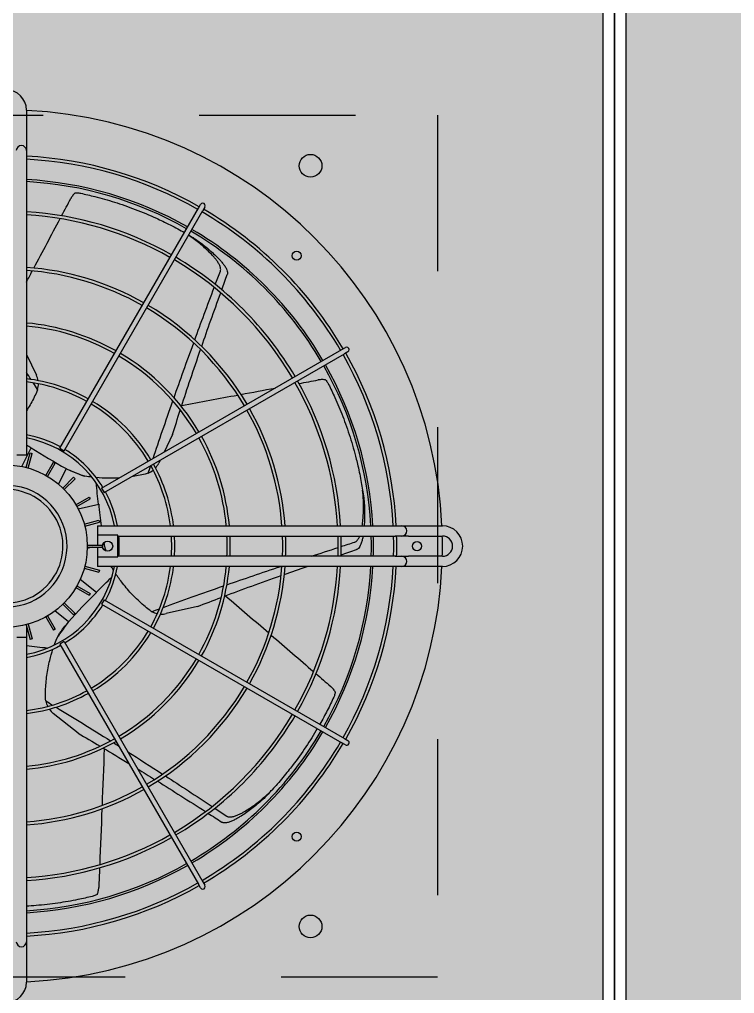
# Model space of a CAD drawing. Header units: metres. Extents: x -11 to 85, y -301 to 135.
# Drawn here: x 66.343 to 66.801, y -176.028 to -175.404 of the extents above; entities that cross this region are included whole.
import ezdxf

# ---------------------------------------------------------------- set-up
doc = ezdxf.new("R2010")
doc.units = ezdxf.units.M
doc.header["$LTSCALE"] = 0.036
doc.linetypes.add('HIDDEN', pattern=[0.375, 0.25, -0.125])
for name, color, linetype in [('elec psiktis', 170, 'Continuous'), ('elec psiktis exartimata', 170, 'Continuous'), ('fan klimatismos hatch', 21, 'Continuous')]:
    doc.layers.add(name, color=color, linetype=linetype)

# ---------------------------------------------------------------- blocks, each defined once
blk = doc.blocks.new('elec psiktis')
at = {"layer": 'fan klimatismos hatch'}
for points in [[(-3.60494, 2.2384), (-4.78444, 2.2384), (-4.78444, -0.0146), (-3.60494, -0.0146)], [(-2.40544, 2.2384), (-3.58194, 2.2384), (-3.58194, -0.0146), (-2.40544, -0.0146)]]:
    blk.add_hatch(color=256, dxfattribs=at).paths.add_polyline_path(points)
at = {"layer": 'elec psiktis'}
for p, q in [((-3.60494, 2.2384), (-3.60494, -0.0146)), ((-3.59344, 2.2384), (-3.59344, -0.0146)), ((-3.59344, -0.0146), (-3.59344, 2.2384)), ((-3.58194, -0.0146), (-3.58194, 2.2384))]:
    blk.add_line(p, q, dxfattribs=at)
at = {"layer": 'elec psiktis exartimata'}
for p, q in [((-3.01369, 2.07165), (-3.01369, 2.10515)), ((-3.01369, 2.06515), (-3.01369, 2.07165)), ((-3.01369, 2.05865), (-3.01369, 2.06515)), ((-3.01369, 1.76515), (-3.01369, 2.05865)), ((-3.1876, 2.00602), (-3.1896, 2.00949)), ((-3.18527, 2.01199), (-3.18327, 2.00852)), ((-3.04652, 1.77167), (-3.18327, 2.00852)), ((-3.05085, 1.76917), (-3.1876, 2.00602)), ((-3.32706, 1.86474), (-3.33052, 1.86674)), ((-3.32802, 1.87107), (-3.32456, 1.86907)), ((-3.0902, 1.72799), (-3.32706, 1.86474)), ((-3.0877, 1.73232), (-3.32456, 1.86907)), ((-3.06462, 1.85963), (-3.04001, 1.84)), ((-3.05085, 1.76917), (-3.04652, 1.77167)), ((-3.01924, 1.76666), (-3.01731, 1.76718)), ((-3.01342, 1.75268), (-3.01731, 1.76718)), ((-3.04205, 1.75693), (-3.04032, 1.75793)), ((-3.03282, 1.74493), (-3.04032, 1.75793)), ((-3.01535, 1.75216), (-3.01924, 1.76666)), ((-3.01369, 1.76515), (-3.00435, 1.76515)), ((-3.01369, 1.75366), (-3.01369, 1.76515)), ((-3.05518, 1.74978), (-3.04178, 1.73909)), ((-3.05493, 1.74999), (-3.05237, 1.75322)), ((-3.03455, 1.74393), (-3.04205, 1.75693)), ((-3.18214, 1.73471), (-3.15146, 1.74172)), ((-3.06157, 1.74162), (-3.06015, 1.74304)), ((-3.05096, 1.73101), (-3.06157, 1.74162)), ((-3.04954, 1.73242), (-3.06015, 1.74304)), ((-3.0902, 1.72799), (-3.0877, 1.73232)), ((-3.06672, 1.70781), (-3.08287, 1.72069)), ((-3.07646, 1.72179), (-3.07546, 1.72352)), ((-3.06346, 1.71428), (-3.07646, 1.72179)), ((-3.06246, 1.71602), (-3.07546, 1.72352)), ((-3.08571, 1.69878), (-3.08519, 1.70071)), ((-3.07069, 1.69682), (-3.08519, 1.70071)), ((-3.42369, 1.69515), (-3.39019, 1.69515)), ((-3.39019, 1.69515), (-3.38369, 1.69515)), ((-3.38369, 1.69515), (-3.37719, 1.69515)), ((-3.37719, 1.69515), (-3.08369, 1.69515)), ((-3.07121, 1.69489), (-3.08571, 1.69878)), ((-3.08369, 1.68582), (-3.08369, 1.69515)), ((-3.42369, 1.68515), (-3.39019, 1.68515)), ((-3.38369, 1.68515), (-3.39019, 1.68515)), ((-3.37719, 1.68515), (-3.38369, 1.68515)), ((-3.37719, 1.68515), (-3.10369, 1.68515)), ((-3.08369, 1.68582), (-3.10369, 1.68582)), ((-3.10369, 1.68582), (-3.10369, 1.66448)), ((-3.08369, 1.67615), (-3.08369, 1.68582)), ((-3.09039, 1.67393), (-3.0913, 1.67795)), ((-3.09037, 1.6736), (-3.08883, 1.67395)), ((-3.08869, 1.67415), (-3.08869, 1.67615)), ((-3.07368, 1.67615), (-3.08869, 1.67615)), ((-3.07368, 1.67415), (-3.08869, 1.67415)), ((-3.08369, 1.66448), (-3.08369, 1.67415)), ((-3.07918, 1.67615), (-3.07365, 1.67742)), ((-3.39019, 1.66515), (-3.42369, 1.66515)), ((-3.39019, 1.66515), (-3.38369, 1.66515)), ((-3.38369, 1.66515), (-3.37719, 1.66515)), ((-3.10369, 1.66515), (-3.37719, 1.66515)), ((-3.10369, 1.66448), (-3.08369, 1.66448)), ((-3.08369, 1.65515), (-3.08369, 1.66448)), ((-3.39019, 1.65515), (-3.42369, 1.65515)), ((-3.38369, 1.65515), (-3.39019, 1.65515)), ((-3.37719, 1.65515), (-3.38369, 1.65515)), ((-3.08369, 1.65515), (-3.37719, 1.65515)), ((-3.07121, 1.65542), (-3.08571, 1.65153)), ((-3.07069, 1.65348), (-3.08519, 1.6496)), ((-3.08519, 1.6496), (-3.08571, 1.65153)), ((-3.06475, 1.63842), (-3.08489, 1.63382)), ((-3.06346, 1.63602), (-3.07646, 1.62852)), ((-3.06246, 1.63429), (-3.07546, 1.62679)), ((-3.07546, 1.62679), (-3.07646, 1.62852)), ((-3.0902, 1.62232), (-3.32706, 1.48557)), ((-3.0877, 1.61799), (-3.32456, 1.48124)), ((-3.0877, 1.61799), (-3.0902, 1.62232)), ((-3.05096, 1.6193), (-3.06157, 1.60869)), ((-3.04954, 1.61788), (-3.06015, 1.60727)), ((-3.05275, 1.59859), (-3.04531, 1.61404)), ((-3.06015, 1.60727), (-3.06157, 1.60869)), ((-3.03455, 1.60638), (-3.04205, 1.59338)), ((-3.03282, 1.60538), (-3.04032, 1.59238)), ((-3.05302, 1.59879), (-3.05673, 1.60057)), ((-3.01535, 1.59814), (-3.01924, 1.58365)), ((-3.00927, 1.59669), (-3.01824, 1.57807)), ((-3.01342, 1.59763), (-3.01731, 1.58313)), ((-3.1455, 1.59039), (-3.14409, 1.5933)), ((-3.04032, 1.59238), (-3.04205, 1.59338)), ((-3.00435, 1.58515), (-3.01369, 1.58515)), ((-3.01369, 1.29165), (-3.01369, 1.58515)), ((-3.05085, 1.58114), (-3.1876, 1.34428)), ((-3.04652, 1.57864), (-3.18327, 1.34178)), ((-3.15775, 1.56495), (-3.14935, 1.5824)), ((-3.04652, 1.57864), (-3.05085, 1.58114)), ((-3.01731, 1.58313), (-3.01924, 1.58365)), ((-3.01369, 1.48621), (-3.02347, 1.50653)), ((-3.33052, 1.48357), (-3.32706, 1.48557)), ((-3.32456, 1.48124), (-3.32802, 1.47924)), ((-3.1896, 1.34082), (-3.1876, 1.34428)), ((-3.18327, 1.34178), (-3.18527, 1.33832)), ((-3.01369, 1.28515), (-3.01369, 1.29165)), ((-3.01369, 1.27865), (-3.01369, 1.28515)), ((-3.01369, 1.24515), (-3.01369, 1.27865))]:
    blk.add_line(p, q, dxfattribs=at)
at = {"layer": 'elec psiktis exartimata', "linetype": 'HIDDEN'}
for p, q in [((-3.41869, 1.25015), (-3.41869, 2.10015)), ((-3.41869, 2.10015), (-2.56869, 2.10015)), ((-2.56869, 1.25015), (-3.41869, 1.25015))]:
    blk.add_line(p, q, dxfattribs=at)
at = {"layer": 'elec psiktis exartimata'}
for centre, radius in [((-3.29369, 2.05015), 0.01125), ((-3.28006, 1.96153), 0.0045), ((-2.99369, 1.67515), 0.08), ((-3.39869, 1.67515), 0.0045), ((-3.09369, 1.67515), 0.005), ((-3.28006, 1.38878), 0.0045), ((-3.29369, 1.30015), 0.01125)]:
    blk.add_circle(centre, radius, dxfattribs=at)
for centre, radius, start, end in [((-2.99369, 2.10515), 0.02, 0, 180), ((-2.99369, 1.67515), 0.43, 92.66588, 177.33412), ((-3.00869, 2.06515), 0.005, 0, 180), ((-2.99369, 1.67515), 0.385, 92.97774, 119.62795), ((-2.99369, 1.67515), 0.382, 93.00115, 119.62502), ((-2.99369, 1.67515), 0.362, 93.16713, 119.60431), ((-2.99369, 1.67515), 0.36, 93.18474, 119.60211), ((-2.99369, 1.67515), 0.385, 120.37205, 149.62795), ((-3.18744, 2.01074), 0.0025, 30, 210), ((-2.99369, 1.67515), 0.382, 120.37498, 149.62502), ((-2.99369, 1.67515), 0.3303, 93.47144, 119.56633), ((-2.99369, 1.67515), 0.3273, 93.5033, 119.56236), ((-2.99369, 1.67515), 0.362, 120.39569, 149.60431), ((-2.99369, 1.67515), 0.36, 120.39789, 149.60211), ((-2.99369, 1.67515), 0.3303, 120.43367, 149.56633), ((-2.99369, 1.67515), 0.3273, 120.43764, 149.56236), ((-2.99369, 1.67515), 0.2756, 94.16155, 119.48026), ((-2.99369, 1.67515), 0.2726, 94.20743, 119.47454), ((-2.99369, 1.67515), 0.2756, 120.51974, 149.48026), ((-2.99369, 1.67515), 0.2726, 120.52546, 149.47454), ((-2.99369, 1.67515), 0.2209, 95.1946, 119.35155), ((-2.99369, 1.67515), 0.2179, 95.26632, 119.34262), ((-2.99369, 1.67515), 0.385, 150.37205, 177.02226), ((-2.99369, 1.67515), 0.382, 150.37498, 176.99885), ((-3.32927, 1.8689), 0.0025, 60, 240), ((-2.99369, 1.67515), 0.2209, 120.64845, 149.35155), ((-2.99369, 1.67515), 0.362, 150.39569, 176.83287), ((-2.99369, 1.67515), 0.2179, 120.65738, 149.34262), ((-2.99369, 1.67515), 0.36, 150.39789, 176.81526), ((-2.99369, 1.67515), 0.3303, 150.43367, 176.52856), ((-2.99369, 1.67515), 0.3273, 150.43764, 176.4967), ((-2.99369, 1.67515), 0.1662, 96.91155, 119.13812), ((-2.99369, 1.67515), 0.1632, 97.03924, 119.12227), ((-3.05248, 1.82437), 0.02, 35.03251, 51.42857), ((-3.05248, 1.82437), 0.02, 9.86824, 26.08631), ((-2.99369, 1.67515), 0.1662, 120.86188, 149.13812), ((-2.99369, 1.67515), 0.1632, 120.87773, 149.12227), ((-2.99369, 1.67515), 0.2756, 150.51974, 175.83845), ((-2.99369, 1.67515), 0.2726, 150.52546, 175.79257), ((-2.99369, 1.67515), 0.2209, 150.64845, 174.8054), ((-2.99369, 1.67515), 0.2179, 150.65738, 174.73368), ((-2.99369, 1.67515), 0.1085, 100.62218, 169.37782), ((-2.99369, 1.67515), 0.1115, 100.33319, 118.71523), ((-2.99369, 1.67515), 0.1115, 121.28477, 148.71523), ((-2.99369, 1.67515), 0.1662, 150.86188, 173.08845), ((-2.99369, 1.67515), 0.1632, 150.87773, 172.96076), ((-3.46476, 2.11192), 0.54672, 314.30843, 318.51743), ((-3.14701, 1.72222), 0.02, 86.46108, 102.85714), ((-3.14701, 1.72222), 0.02, 61.29681, 77.51488), ((-2.99369, 1.67515), 0.1115, 151.28477, 169.66681), ((-2.99369, 1.67515), 0.06, 3.18969, 266.81031), ((-2.99369, 1.67515), 0.056, 359.41531, 270.58469), ((-3.42369, 1.67515), 0.02, 90, 270), ((-3.38369, 1.69015), 0.005, 90, 270), ((-3.42369, 1.67515), 0.01, 90, 270), ((-2.99369, 1.67515), 0.43, 178.66742, 180), ((-2.99369, 1.67515), 0.385, 178.51163, 180), ((-2.99369, 1.67515), 0.382, 178.49994, 180), ((-2.99369, 1.67515), 0.362, 178.41704, 180), ((-2.99369, 1.67515), 0.36, 178.40825, 180), ((-2.99369, 1.67515), 0.3303, 178.26508, 180), ((-2.99369, 1.67515), 0.3273, 178.24917, 180), ((-2.99369, 1.67515), 0.2756, 177.9206, 180), ((-2.99369, 1.67515), 0.2726, 177.8977, 180), ((-2.99369, 1.67515), 0.2209, 177.40537, 180), ((-2.99369, 1.67515), 0.2179, 177.36962, 180), ((-2.99369, 1.67515), 0.1662, 176.55052, 180), ((-2.99369, 1.67515), 0.1632, 176.48703, 180), ((-2.99369, 1.67515), 0.1115, 174.85445, 180), ((-2.99369, 1.67515), 0.43, 180, 181.33258), ((-2.99369, 1.67515), 0.385, 180, 181.48837), ((-2.99369, 1.67515), 0.382, 180, 181.50006), ((-2.99369, 1.67515), 0.362, 180, 181.58296), ((-2.99369, 1.67515), 0.36, 180, 181.59175), ((-2.99369, 1.67515), 0.3303, 180, 181.73492), ((-2.99369, 1.67515), 0.3273, 180, 181.75083), ((-2.99369, 1.67515), 0.2756, 180, 182.0794), ((-2.99369, 1.67515), 0.2726, 180, 182.1023), ((-2.99369, 1.67515), 0.2209, 180, 182.59463), ((-2.99369, 1.67515), 0.2179, 180, 182.63038), ((-2.99369, 1.67515), 0.1662, 180, 183.44948), ((-2.99369, 1.67515), 0.1632, 180, 183.51297), ((-2.99369, 1.67515), 0.1115, 180, 185.14555), ((-3.62888, 1.57917), 0.54672, 9.74648, 9.946), ((-3.38369, 1.66015), 0.005, 90, 270), ((-2.99369, 1.67515), 0.43, 182.66588, 267.33412), ((-2.99369, 1.67515), 0.385, 182.97774, 209.62795), ((-2.99369, 1.67515), 0.382, 183.00115, 209.62502), ((-2.99369, 1.67515), 0.362, 183.16713, 209.60431), ((-2.99369, 1.67515), 0.36, 183.18474, 209.60211), ((-2.99369, 1.67515), 0.3303, 183.47144, 209.56633), ((-2.99369, 1.67515), 0.3273, 183.5033, 209.56236), ((-2.99369, 1.67515), 0.2756, 184.16155, 209.48026), ((-2.99369, 1.67515), 0.2726, 184.20743, 209.47454), ((-2.99369, 1.67515), 0.2209, 185.1946, 209.35155), ((-2.99369, 1.67515), 0.2179, 185.26632, 209.34262), ((-2.99369, 1.67515), 0.1662, 186.91155, 209.13812), ((-2.99369, 1.67515), 0.1632, 187.03924, 209.12227), ((-2.99369, 1.67515), 0.1115, 190.33319, 208.71523), ((-2.99369, 1.67515), 0.1085, 190.62218, 259.37782), ((-3.62888, 1.57917), 0.54672, 5.737, 7.98886), ((-2.99369, 1.67515), 0.1115, 211.28477, 238.71523), ((-3.12607, 1.58463), 0.02, 137.88965, 154.28571), ((-3.12607, 1.58463), 0.02, 112.72538, 128.94345), ((-3.31468, 1.11869), 0.54672, 57.16557, 61.37458), ((-2.99369, 1.67515), 0.1662, 210.86188, 239.13812), ((-2.99369, 1.67515), 0.1632, 210.87773, 239.12227), ((-2.99369, 1.67515), 0.1115, 241.28477, 259.66681), ((-2.99369, 1.67515), 0.2209, 210.64845, 239.35155), ((-2.99369, 1.67515), 0.2179, 210.65738, 239.34262), ((-2.99369, 1.67515), 0.2726, 210.52546, 239.47454), ((-2.99369, 1.67515), 0.2756, 210.51974, 239.48026), ((-2.99369, 1.67515), 0.1662, 240.86188, 263.08845), ((-2.99369, 1.67515), 0.1632, 240.87773, 262.96076), ((-3.00545, 1.5152), 0.02, 164.15395, 180.37202), ((-2.99369, 1.67515), 0.3303, 210.43367, 239.56633), ((-2.99369, 1.67515), 0.3273, 210.43764, 239.56236), ((-3.00545, 1.5152), 0.02, 189.31822, 205.71429), ((-2.99369, 1.67515), 0.362, 210.39569, 239.60431), ((-2.99369, 1.67515), 0.36, 210.39789, 239.60211), ((-3.32927, 1.4814), 0.0025, 120, 300), ((-2.99369, 1.67515), 0.385, 210.37205, 239.62795), ((-2.99369, 1.67515), 0.382, 210.37498, 239.62502), ((-2.99369, 1.67515), 0.2209, 240.64845, 264.8054), ((-2.99369, 1.67515), 0.2179, 240.65738, 264.73368), ((-2.99369, 1.67515), 0.2756, 240.51974, 265.83845), ((-2.99369, 1.67515), 0.2726, 240.52546, 265.79257), ((-2.99369, 1.67515), 0.3303, 240.43367, 266.52856), ((-2.99369, 1.67515), 0.3273, 240.43764, 266.4967), ((-2.99369, 1.67515), 0.362, 240.39569, 266.83287), ((-2.99369, 1.67515), 0.36, 240.39789, 266.81526), ((-3.18744, 1.33957), 0.0025, 150, 330), ((-2.99369, 1.67515), 0.385, 240.37205, 267.02226), ((-2.99369, 1.67515), 0.382, 240.37498, 266.99885), ((-3.00869, 1.28515), 0.005, 180, 360), ((-2.99369, 1.24515), 0.02, 180, 360)]:
    blk.add_arc(centre, radius, start, end, dxfattribs=at)
at = {"layer": 'elec psiktis exartimata', "extrusion": (0, 0, -1)}
for centre, major_axis, ratio, start_param, end_param in [((-2.85351, -3.56119), (0, 7.9569), 0.040757, -0.79826, -0.794884), ((-2.85351, -3.56119), (0, 7.9569), 0.040757, -0.808434, -0.798814), ((-16.32928, 12.48923), (-13.4561, 10.73088), 0.018843, 3.347706, 3.351652), ((-16.32928, 12.48923), (-13.39386, 10.68125), 0.018843, 3.323531, 3.328609), ((-16.32928, 12.48923), (-13.4561, 10.73088), 0.018843, 3.330536, 3.346812), ((-16.32928, 12.48923), (-13.39386, 10.68125), 0.018843, 3.303429, 3.322502), ((-2.85351, -3.56119), (0, 7.9569), 0.040757, -0.818699, -0.808998), ((-16.32928, 12.48923), (-13.39386, 10.68125), 0.018843, 3.294965, 3.30223), ((-16.32928, 12.48923), (-13.4561, 10.73088), 0.018843, 3.316492, 3.329534), ((-16.32928, 12.48923), (-13.39386, 10.68125), 0.018843, 3.279106, 3.290935), ((-16.32928, 12.48923), (-13.4561, 10.73088), 0.018843, 3.310873, 3.31287), ((-16.32928, 12.48923), (-13.4561, 10.73088), 0.018843, 3.286266, 3.30969), ((-16.32928, 12.48923), (-13.39386, 10.68125), 0.018843, 3.266381, 3.277575), ((-16.32928, 12.48923), (-13.4561, 10.73088), 0.018843, 3.281463, 3.284642), ((1.18765, -1.48006), (-6.22096, 4.96105), 0.040757, -0.79826, -0.794884), ((1.18765, -1.48006), (-6.22096, 4.96105), 0.040757, -0.808434, -0.798814), ((-2.85351, 1.82735), (0.3243, 0), 0.192511, 2.087387, 2.163873), ((1.18765, -1.48006), (-6.22096, 4.96105), 0.040757, -0.818699, -0.808998), ((-19.76307, -2.00857), (16.77948, 3.82981), 0.018843, 0.13987, 0.143049), ((-19.76307, -2.00857), (16.77948, 3.82981), 0.018843, 0.144674, 0.168097), ((-19.76307, -2.00857), (16.70187, 3.81209), 0.018843, 0.124789, 0.135982), ((-19.76307, -2.00857), (16.70187, 3.81209), 0.018843, 0.137514, 0.160637), ((-3.02528, 1.87964), (0.2022, 0.25355), 0.192511, 2.087387, 2.163873), ((-19.76307, -2.00857), (16.77948, 3.82981), 0.018843, 0.169281, 0.187526), ((-19.76307, -2.00857), (16.70187, 3.81209), 0.018843, 0.161837, 0.170185), ((-19.76307, -2.00857), (16.70187, 3.81209), 0.018843, 0.181938, 0.187017), ((-19.76307, -2.00857), (16.77948, 3.82981), 0.018843, 0.19712, 0.205219), ((-19.76307, -2.00857), (16.77948, 3.82981), 0.018843, 0.206114, 0.210059), ((-3.17325, 1.77795), (-0.07216, 0.31617), 0.192511, 2.087387, 2.163873), ((-10.56918, -13.73245), (7.46757, 15.50657), 0.018843, 0.13987, 0.143016), ((-10.56918, -13.73245), (7.46757, 15.50657), 0.018843, 0.146026, 0.168097), ((-3.18601, 1.59885), (-0.29218, 0.14071), 0.192511, 2.087387, 2.106047), ((-10.56918, -13.73245), (7.43303, 15.43485), 0.018843, 0.124789, 0.135982), ((-10.56918, -13.73245), (7.43303, 15.43485), 0.018843, 0.137514, 0.160637), ((2.08018, 2.97701), (7.75741, 1.77058), 0.040757, 2.322894, 2.332595), ((-10.56918, -13.73245), (7.46757, 15.50657), 0.018843, 0.169281, 0.187941), ((2.08018, 2.97701), (7.75741, 1.77058), 0.040757, 2.333158, 2.339108), ((4.32922, -13.85409), (-7.46757, 15.50657), 0.018843, 0.13987, 0.143049), ((2.08018, 2.97701), (7.75741, 1.77058), 0.040757, 2.343333, 2.346709), ((4.32922, -13.85409), (-7.46757, 15.50657), 0.018843, 0.144674, 0.147962), ((-10.56918, -13.73245), (7.43303, 15.43485), 0.018843, 0.161837, 0.180909), ((-10.56918, -13.73245), (7.46757, 15.50657), 0.018843, 0.188944, 0.205219), ((-10.56918, -13.73245), (7.43303, 15.43485), 0.018843, 0.181938, 0.187017), ((-10.56918, -13.73245), (7.46757, 15.50657), 0.018843, 0.206114, 0.210059), ((-0.84802, 6.45376), (3.45237, 7.16892), 0.040757, 2.330442, 2.332595), ((-0.84802, 6.45376), (3.45237, 7.16892), 0.040757, 2.333158, 2.342778), ((-0.84802, 6.45376), (3.45237, 7.16892), 0.040757, 2.343333, 2.346709)]:
    blk.add_ellipse(centre, major_axis=major_axis, ratio=ratio, start_param=start_param, end_param=end_param, dxfattribs=at)
at = {"layer": 'elec psiktis exartimata'}
for points, knots in [([(-3.07845, 2.0205), (-3.07396, 2.0216), (-3.06928, 2.02266), (-3.0581, 2.02493), (-3.05147, 2.0261), (-3.03769, 2.02809), (-3.03054, 2.02892), (-3.02005, 2.02979), (-3.01688, 2.03001), (-3.01369, 2.03019)], [5.628237, 5.628237, 5.628237, 5.628237, 24.441601, 24.441601, 48.883202, 48.883202, 73.324803, 73.324803, 83.704009, 83.704009, 83.704009, 83.704009]), ([(-3.08345, 2.01854), (-3.08352, 2.01836), (-3.08359, 2.01819), (-3.08388, 2.01744), (-3.08407, 2.01686), (-3.08441, 2.01567), (-3.08455, 2.01507), (-3.08478, 2.01384), (-3.08486, 2.01323), (-3.08495, 2.01226), (-3.08497, 2.01191), (-3.08499, 2.01157)], [148.21489, 148.21489, 148.21489, 148.21489, 148.790276, 148.790276, 150.632855, 150.632855, 152.475435, 152.475435, 154.318014, 154.318014, 155.348889, 155.348889, 155.348889, 155.348889]), ([(-3.08345, 2.01854), (-3.0829, 2.01884), (-3.08234, 2.01912), (-3.08069, 2.01985), (-3.07957, 2.02023), (-3.07845, 2.0205)], [23.505025, 23.505025, 23.505025, 23.505025, 25.859516, 25.859516, 30.318685, 30.318685, 30.318685, 30.318685]), ([(-3.21112, 1.94136), (-3.21136, 1.94152), (-3.21162, 1.94165), (-3.21228, 1.94192), (-3.21269, 1.94204), (-3.21354, 1.94217), (-3.21398, 1.9422), (-3.21484, 1.9422), (-3.21526, 1.94216), (-3.21619, 1.94205), (-3.21672, 1.94195), (-3.21779, 1.9417), (-3.21832, 1.94155), (-3.21992, 1.94105), (-3.22098, 1.94064), (-3.22308, 1.93973), (-3.22412, 1.93924), (-3.22612, 1.93821), (-3.22708, 1.93768), (-3.22973, 1.93617), (-3.23146, 1.93509), (-3.2349, 1.93282), (-3.23662, 1.93163), (-3.24002, 1.92914), (-3.24171, 1.92785), (-3.24503, 1.92519), (-3.24667, 1.92383), (-3.25094, 1.92012), (-3.25352, 1.91773), (-3.25595, 1.9153)], [116.818504, 116.818504, 116.818504, 116.818504, 117.674315, 117.674315, 118.90653, 118.90653, 120.138745, 120.138745, 121.370961, 121.370961, 122.9854, 122.9854, 124.599839, 124.599839, 127.828717, 127.828717, 131.057596, 131.057596, 134.286474, 134.286474, 140.459649, 140.459649, 146.632824, 146.632824, 152.805999, 152.805999, 158.979173, 158.979173, 169.240552, 169.240552, 169.240552, 169.240552]), ([(-3.24784, 1.92387), (-3.24691, 1.92471), (-3.24598, 1.92555), (-3.24335, 1.92786), (-3.24163, 1.92931), (-3.23815, 1.93214), (-3.23638, 1.93352), (-3.23282, 1.93619), (-3.23103, 1.93748), (-3.22744, 1.93993), (-3.22564, 1.9411), (-3.22288, 1.94276), (-3.22186, 1.94335), (-3.21976, 1.9445), (-3.21868, 1.94506), (-3.21647, 1.9461), (-3.21535, 1.94658), (-3.21367, 1.94718), (-3.21311, 1.94736), (-3.21199, 1.94766), (-3.21143, 1.94779), (-3.21008, 1.94801), (-3.2092, 1.94808), (-3.20793, 1.94793), (-3.20752, 1.94783), (-3.20687, 1.94758), (-3.20662, 1.94746), (-3.20638, 1.9473)], [72.856457, 72.856457, 72.856457, 72.856457, 76.498272, 76.498272, 82.972306, 82.972306, 89.446341, 89.446341, 95.920375, 95.920375, 102.39441, 102.39441, 105.823764, 105.823764, 109.253118, 109.253118, 112.682473, 112.682473, 114.39715, 114.39715, 116.111827, 116.111827, 118.548976, 118.548976, 119.767551, 119.767551, 120.608571, 120.608571, 120.608571, 120.608571]), ([(-3.25595, 1.9153), (-3.25421, 1.91719), (-3.25244, 1.91908), (-3.24972, 1.92193), (-3.24878, 1.9229), (-3.24784, 1.92387)], [23.843624, 23.843624, 23.843624, 23.843624, 31.17572, 31.17572, 34.967352, 34.967352, 34.967352, 34.967352]), ([(-3.2717, 1.89687), (-3.26826, 1.90118), (-3.26467, 1.90547), (-3.25931, 1.91159), (-3.25764, 1.91345), (-3.25595, 1.9153)], [104.926774, 104.926774, 104.926774, 104.926774, 122.208006, 122.208006, 129.840338, 129.840338, 129.840338, 129.840338]), ([(-3.30039, 1.85511), (-3.29692, 1.86102), (-3.29317, 1.86702), (-3.28502, 1.87919), (-3.28061, 1.88536), (-3.27453, 1.89328), (-3.27313, 1.89508), (-3.2717, 1.89687)], [49.321024, 49.321024, 49.321024, 49.321024, 73.324803, 73.324803, 97.766405, 97.766405, 104.926774, 104.926774, 104.926774, 104.926774]), ([(-3.31654, 1.8242), (-3.3146, 1.8284), (-3.31251, 1.83272), (-3.30797, 1.8416), (-3.30552, 1.84616), (-3.30289, 1.85078)], [5.628237, 5.628237, 5.628237, 5.628237, 24.441601, 24.441601, 43.427126, 43.427126, 43.427126, 43.427126]), ([(-3.03278, 1.8278), (-3.03271, 1.82741), (-3.03266, 1.82703), (-3.03254, 1.82602), (-3.0325, 1.82537), (-3.03249, 1.82471)], [74.725099, 74.725099, 74.725099, 74.725099, 75.874264, 75.874264, 77.80458, 77.80458, 77.80458, 77.80458]), ([(-3.31812, 1.81907), (-3.31801, 1.81969), (-3.31788, 1.8203), (-3.31742, 1.82205), (-3.31703, 1.82315), (-3.31654, 1.8242)], [23.505025, 23.505025, 23.505025, 23.505025, 25.859516, 25.859516, 30.318685, 30.318685, 30.318685, 30.318685]), ([(-3.31812, 1.81907), (-3.31803, 1.81891), (-3.31793, 1.81874), (-3.31753, 1.81805), (-3.3172, 1.81754), (-3.31648, 1.81654), (-3.31609, 1.81605), (-3.31528, 1.81511), (-3.31485, 1.81465), (-3.31415, 1.81398), (-3.31389, 1.81375), (-3.31363, 1.81352)], [148.21489, 148.21489, 148.21489, 148.21489, 148.790276, 148.790276, 150.632855, 150.632855, 152.475435, 152.475435, 154.318014, 154.318014, 155.348889, 155.348889, 155.348889, 155.348889]), ([(-3.03249, 1.82471), (-3.03245, 1.82236), (-3.03246, 1.81999), (-3.0327, 1.81261), (-3.03312, 1.80757), (-3.03448, 1.79758), (-3.03542, 1.79263), (-3.03751, 1.78402), (-3.03857, 1.78032), (-3.03977, 1.77668)], [22.344079, 22.344079, 22.344079, 22.344079, 29.207025, 29.207025, 43.810537, 43.810537, 58.414049, 58.414049, 69.687336, 69.687336, 69.687336, 69.687336]), ([(-3.05514, 1.74974), (-3.05507, 1.74983), (-3.055, 1.74991), (-3.05354, 1.75174), (-3.05215, 1.75358), (-3.04941, 1.75739), (-3.04805, 1.75937), (-3.04569, 1.76298), (-3.04466, 1.76459), (-3.04366, 1.76623)], [51.900767, 51.900767, 51.900767, 51.900767, 52.250056, 52.250056, 59.476064, 59.476064, 66.702072, 66.702072, 72.30074, 72.30074, 72.30074, 72.30074]), ([(-3.0448, 1.76357), (-3.04482, 1.76354), (-3.04483, 1.76352), (-3.04682, 1.76057), (-3.04885, 1.75775), (-3.0514, 1.75443), (-3.05188, 1.75382), (-3.05237, 1.75322)], [63.116183, 63.116183, 63.116183, 63.116183, 63.200181, 63.200181, 73.733544, 73.733544, 76.156299, 76.156299, 76.156299, 76.156299]), ([(-3.04366, 1.76623), (-3.04383, 1.76582), (-3.044, 1.76542), (-3.04439, 1.76451), (-3.0446, 1.76401), (-3.0448, 1.76357)], [60.821368, 60.821368, 60.821368, 60.821368, 62.414931, 62.414931, 64.507113, 64.507113, 64.507113, 64.507113]), ([(-3.1374, 1.73976), (-3.13706, 1.73957), (-3.13673, 1.73938), (-3.13586, 1.73884), (-3.13533, 1.73846), (-3.1348, 1.73806)], [74.725099, 74.725099, 74.725099, 74.725099, 75.874264, 75.874264, 77.80458, 77.80458, 77.80458, 77.80458]), ([(-3.1348, 1.73806), (-3.13294, 1.73663), (-3.1311, 1.73514), (-3.12547, 1.73035), (-3.1218, 1.72688), (-3.11484, 1.71959), (-3.11155, 1.71577), (-3.10613, 1.70876), (-3.10389, 1.70563), (-3.1018, 1.70243)], [22.344079, 22.344079, 22.344079, 22.344079, 29.207025, 29.207025, 43.810537, 43.810537, 58.414049, 58.414049, 69.687336, 69.687336, 69.687336, 69.687336]), ([(-3.34543, 1.66515), (-3.34523, 1.66633), (-3.34499, 1.66753), (-3.34442, 1.66991), (-3.3441, 1.67108), (-3.34352, 1.67277), (-3.34331, 1.67332), (-3.34285, 1.67439), (-3.3426, 1.6749), (-3.34193, 1.6761), (-3.34144, 1.67683), (-3.34053, 1.67772), (-3.3402, 1.67798), (-3.3396, 1.67833), (-3.33934, 1.67845), (-3.33908, 1.67854)], [105.823819, 105.823819, 105.823819, 105.823819, 109.253118, 109.253118, 112.682473, 112.682473, 114.39715, 114.39715, 116.111827, 116.111827, 118.548976, 118.548976, 119.767551, 119.767551, 120.608571, 120.608571, 120.608571, 120.608571]), ([(-3.33738, 1.67113), (-3.33766, 1.67104), (-3.33792, 1.67092), (-3.33854, 1.67058), (-3.33889, 1.67032), (-3.33953, 1.66975), (-3.33982, 1.66942), (-3.34035, 1.66875), (-3.34059, 1.66839), (-3.34108, 1.66759), (-3.34134, 1.66712), (-3.3418, 1.66615), (-3.34201, 1.66566), (-3.3422, 1.66515)], [116.818504, 116.818504, 116.818504, 116.818504, 117.674315, 117.674315, 118.90653, 118.90653, 120.138745, 120.138745, 121.370961, 121.370961, 122.9854, 122.9854, 124.549341, 124.549341, 124.549341, 124.549341]), ([(-3.09031, 1.67361), (-3.09034, 1.67372), (-3.09036, 1.67382), (-3.09083, 1.67586), (-3.09132, 1.67782), (-3.09187, 1.67981)], [51.900767, 51.900767, 51.900767, 51.900767, 52.250056, 52.250056, 58.635791, 58.635791, 58.635791, 58.635791]), ([(-3.3466, 1.63152), (-3.34668, 1.63277), (-3.34676, 1.63402), (-3.34692, 1.63752), (-3.34699, 1.63977), (-3.34703, 1.64426), (-3.34701, 1.6465), (-3.34687, 1.65089), (-3.34677, 1.65304), (-3.34661, 1.65515)], [72.856457, 72.856457, 72.856457, 72.856457, 76.498272, 76.498272, 82.972306, 82.972306, 89.446341, 89.446341, 95.760754, 95.760754, 95.760754, 95.760754]), ([(-3.34464, 1.65515), (-3.34494, 1.65323), (-3.34517, 1.65127), (-3.34554, 1.64722), (-3.34567, 1.64513), (-3.34585, 1.64092), (-3.34589, 1.63879), (-3.34588, 1.63454), (-3.34584, 1.63241), (-3.3456, 1.62675), (-3.34534, 1.62325), (-3.34496, 1.61984)], [134.466889, 134.466889, 134.466889, 134.466889, 140.459649, 140.459649, 146.632824, 146.632824, 152.805999, 152.805999, 158.979173, 158.979173, 169.240552, 169.240552, 169.240552, 169.240552]), ([(-3.34496, 1.61984), (-3.34536, 1.62237), (-3.34573, 1.62494), (-3.34626, 1.62884), (-3.34643, 1.63018), (-3.3466, 1.63152)], [23.843624, 23.843624, 23.843624, 23.843624, 31.17572, 31.17572, 34.967352, 34.967352, 34.967352, 34.967352]), ([(-3.34037, 1.59603), (-3.3416, 1.60141), (-3.34272, 1.60689), (-3.34415, 1.61489), (-3.34457, 1.61736), (-3.34496, 1.61984)], [104.926774, 104.926774, 104.926774, 104.926774, 122.208006, 122.208006, 129.840338, 129.840338, 129.840338, 129.840338]), ([(-3.1338, 1.60307), (-3.13344, 1.60322), (-3.13308, 1.60336), (-3.13212, 1.6037), (-3.1315, 1.60389), (-3.13086, 1.60405)], [74.725099, 74.725099, 74.725099, 74.725099, 75.874264, 75.874264, 77.80458, 77.80458, 77.80458, 77.80458]), ([(-3.13086, 1.60405), (-3.12857, 1.60461), (-3.12627, 1.60512), (-3.12171, 1.60601), (-3.11947, 1.60639), (-3.11721, 1.60672)], [22.344079, 22.344079, 22.344079, 22.344079, 29.207025, 29.207025, 35.813429, 35.813429, 35.813429, 35.813429]), ([(-3.10501, 1.60799), (-3.10131, 1.60822), (-3.09761, 1.60831), (-3.09007, 1.6082), (-3.08622, 1.60799), (-3.08242, 1.60763)], [47.666287, 47.666287, 47.666287, 47.666287, 58.414049, 58.414049, 69.687336, 69.687336, 69.687336, 69.687336]), ([(-3.05273, 1.59865), (-3.05283, 1.59869), (-3.05292, 1.59874), (-3.05504, 1.59976), (-3.05713, 1.6007), (-3.06146, 1.60253), (-3.06369, 1.60341), (-3.06774, 1.60491), (-3.06954, 1.60555), (-3.07136, 1.60617)], [51.900767, 51.900767, 51.900767, 51.900767, 52.250056, 52.250056, 59.476064, 59.476064, 66.702072, 66.702072, 72.30074, 72.30074, 72.30074, 72.30074]), ([(-3.07136, 1.60617), (-3.07092, 1.60609), (-3.07049, 1.60601), (-3.06952, 1.60584), (-3.06899, 1.60574), (-3.06851, 1.60565)], [60.821368, 60.821368, 60.821368, 60.821368, 62.414931, 62.414931, 64.507113, 64.507113, 64.507113, 64.507113]), ([(-3.06851, 1.60565), (-3.06848, 1.60564), (-3.06845, 1.60563), (-3.06514, 1.60434), (-3.06193, 1.60299), (-3.05813, 1.60124), (-3.05743, 1.60091), (-3.05673, 1.60057)], [63.116183, 63.116183, 63.116183, 63.116183, 63.200181, 63.200181, 73.733544, 73.733544, 76.156299, 76.156299, 76.156299, 76.156299]), ([(-3.31151, 1.51566), (-3.31359, 1.51979), (-3.31566, 1.52413), (-3.32036, 1.53452), (-3.32297, 1.54072), (-3.32798, 1.55371), (-3.33038, 1.5605), (-3.33485, 1.57459), (-3.33692, 1.58189), (-3.33933, 1.59158), (-3.33986, 1.59379), (-3.34037, 1.59603)], [5.628237, 5.628237, 5.628237, 5.628237, 24.441601, 24.441601, 48.883202, 48.883202, 73.324803, 73.324803, 97.766405, 97.766405, 104.926774, 104.926774, 104.926774, 104.926774]), ([(-3.02362, 1.52357), (-3.02263, 1.52571), (-3.02159, 1.52783), (-3.01842, 1.53393), (-3.01614, 1.53784), (-3.01369, 1.54164)], [22.344079, 22.344079, 22.344079, 22.344079, 29.207025, 29.207025, 42.305301, 42.305301, 42.305301, 42.305301]), ([(-3.02469, 1.52067), (-3.02458, 1.52104), (-3.02447, 1.52141), (-3.02413, 1.52237), (-3.02389, 1.52298), (-3.02362, 1.52357)], [74.725099, 74.725099, 74.725099, 74.725099, 75.874264, 75.874264, 77.80458, 77.80458, 77.80458, 77.80458]), ([(-3.30848, 1.51123), (-3.30891, 1.5117), (-3.3093, 1.51219), (-3.31038, 1.51363), (-3.311, 1.51463), (-3.31151, 1.51566)], [23.505025, 23.505025, 23.505025, 23.505025, 25.859516, 25.859516, 30.318685, 30.318685, 30.318685, 30.318685]), ([(-3.30848, 1.51123), (-3.3083, 1.5112), (-3.30811, 1.51117), (-3.30733, 1.51106), (-3.30671, 1.511), (-3.30548, 1.51093), (-3.30486, 1.51093), (-3.30361, 1.51098), (-3.30299, 1.51103), (-3.30203, 1.51116), (-3.30169, 1.51122), (-3.30135, 1.51128)], [148.21489, 148.21489, 148.21489, 148.21489, 148.790276, 148.790276, 150.632855, 150.632855, 152.475435, 152.475435, 154.318014, 154.318014, 155.348889, 155.348889, 155.348889, 155.348889]), ([(-3.17961, 1.37203), (-3.18064, 1.37274), (-3.18167, 1.37347), (-3.1845, 1.37552), (-3.1863, 1.37687), (-3.18984, 1.37964), (-3.19157, 1.38105), (-3.19496, 1.38392), (-3.19662, 1.38539), (-3.19981, 1.38834), (-3.20135, 1.38984), (-3.20358, 1.39216), (-3.20438, 1.39302), (-3.20597, 1.39481), (-3.20676, 1.39574), (-3.20826, 1.39766), (-3.20898, 1.39865), (-3.20994, 1.40015), (-3.21024, 1.40066), (-3.21079, 1.40168), (-3.21104, 1.4022), (-3.21155, 1.40347), (-3.21181, 1.40431), (-3.21194, 1.40558), (-3.21194, 1.406), (-3.21184, 1.40669), (-3.21178, 1.40697), (-3.21168, 1.40723)], [72.856457, 72.856457, 72.856457, 72.856457, 76.498272, 76.498272, 82.972306, 82.972306, 89.446341, 89.446341, 95.920375, 95.920375, 102.39441, 102.39441, 105.823764, 105.823764, 109.253118, 109.253118, 112.682473, 112.682473, 114.39715, 114.39715, 116.111827, 116.111827, 118.548976, 118.548976, 119.767551, 119.767551, 120.608571, 120.608571, 120.608571, 120.608571]), ([(-3.20483, 1.40393), (-3.20493, 1.40366), (-3.20501, 1.40338), (-3.20513, 1.40268), (-3.20514, 1.40225), (-3.20509, 1.40139), (-3.20502, 1.40096), (-3.20482, 1.40012), (-3.20469, 1.39971), (-3.20437, 1.39883), (-3.20416, 1.39834), (-3.20368, 1.39736), (-3.20342, 1.39687), (-3.20258, 1.39543), (-3.20194, 1.39448), (-3.20058, 1.39263), (-3.19987, 1.39173), (-3.19843, 1.39001), (-3.1977, 1.38919), (-3.19563, 1.38695), (-3.1942, 1.3855), (-3.19122, 1.38265), (-3.18967, 1.38124), (-3.18649, 1.37848), (-3.18485, 1.37712), (-3.18152, 1.37447), (-3.17983, 1.37318), (-3.17659, 1.37081), (-3.17506, 1.36973), (-3.17351, 1.36868)], [116.818504, 116.818504, 116.818504, 116.818504, 117.674315, 117.674315, 118.90653, 118.90653, 120.138745, 120.138745, 121.370961, 121.370961, 122.9854, 122.9854, 124.599839, 124.599839, 127.828717, 127.828717, 131.057596, 131.057596, 134.286474, 134.286474, 140.459649, 140.459649, 146.632824, 146.632824, 152.805999, 152.805999, 158.979173, 158.979173, 164.453305, 164.453305, 164.453305, 164.453305]), ([(-3.17365, 1.36845), (-3.17448, 1.36894), (-3.17532, 1.36944), (-3.17731, 1.37063), (-3.17846, 1.37132), (-3.17961, 1.37203)], [28.432762, 28.432762, 28.432762, 28.432762, 31.17572, 31.17572, 34.967352, 34.967352, 34.967352, 34.967352]), ([(-3.14797, 1.35477), (-3.15295, 1.35716), (-3.15793, 1.35971), (-3.16504, 1.36355), (-3.16718, 1.36474), (-3.16932, 1.36595)], [104.926774, 104.926774, 104.926774, 104.926774, 122.208006, 122.208006, 129.682914, 129.682914, 129.682914, 129.682914]), ([(-3.06715, 1.32723), (-3.07167, 1.32818), (-3.07635, 1.32926), (-3.08742, 1.33207), (-3.09389, 1.33389), (-3.10717, 1.33808), (-3.11397, 1.34043), (-3.12777, 1.34572), (-3.13477, 1.34865), (-3.14385, 1.35281), (-3.14591, 1.35378), (-3.14797, 1.35477)], [5.628237, 5.628237, 5.628237, 5.628237, 24.441601, 24.441601, 48.883202, 48.883202, 73.324803, 73.324803, 97.766405, 97.766405, 104.926774, 104.926774, 104.926774, 104.926774]), ([(-3.0618, 1.32683), (-3.06243, 1.32679), (-3.06306, 1.32678), (-3.06486, 1.32684), (-3.06602, 1.32699), (-3.06715, 1.32723)], [23.505025, 23.505025, 23.505025, 23.505025, 25.859516, 25.859516, 30.318685, 30.318685, 30.318685, 30.318685]), ([(-3.0618, 1.32683), (-3.06166, 1.32696), (-3.06152, 1.32708), (-3.06094, 1.32763), (-3.06051, 1.32807), (-3.05969, 1.32899), (-3.0593, 1.32948), (-3.05857, 1.33048), (-3.05822, 1.331), (-3.05772, 1.33183), (-3.05755, 1.33213), (-3.05739, 1.33244)], [148.21489, 148.21489, 148.21489, 148.21489, 148.790276, 148.790276, 150.632855, 150.632855, 152.475435, 152.475435, 154.318014, 154.318014, 155.348889, 155.348889, 155.348889, 155.348889])]:
    blk.add_open_spline(points, degree=3, knots=knots, dxfattribs=at)
for points in [[(-3.04113, 1.77273), (-3.04193, 1.77053), (-3.04277, 1.76837), (-3.04366, 1.76623)], [(-3.09956, 1.69889), (-3.09879, 1.69765), (-3.09805, 1.69641), (-3.09733, 1.69515)], [(-3.09173, 1.67975), (-3.09158, 1.67915), (-3.09144, 1.67855), (-3.0913, 1.67795)], [(-3.07826, 1.60718), (-3.07594, 1.6069), (-3.07364, 1.60656), (-3.07136, 1.60617)]]:
    blk.add_open_spline(points, degree=3, dxfattribs=at)

msp = doc.modelspace()

# ---------------------------------------------------------------- block references
at = {"layer": 'elec psiktis', "linetype": 'Continuous', "xscale": 0.6500000000014552, "yscale": 0.6500000000014552, "zscale": 0.65, "rotation": 180}
msp.add_blockref('elec psiktis', (64.38892, -174.65282), dxfattribs=at)

doc.saveas('drawing.dxf')
